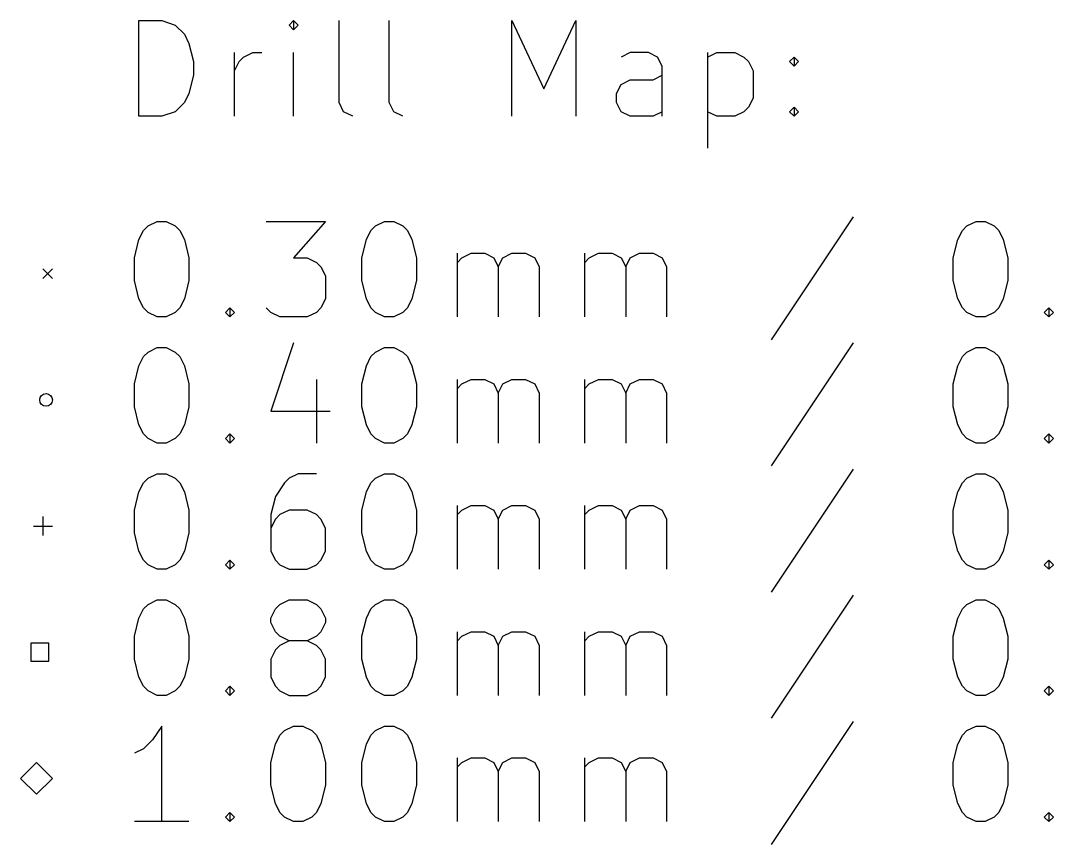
# Model space of a CAD drawing. Extents: x 12 to 214, y -262 to -15.
# Drawn here: x 16.68 to 49.11, y -237.87 to -212.02 of the extents above; entities that cross this region are included whole.
import ezdxf

# ---------------------------------------------------------------- set-up
doc = ezdxf.new("R2010")
doc.units = 0
doc.header["$MEASUREMENT"] = 0
doc.layers.add('BLACK', color=7, linetype='CONTINUOUS')

msp = doc.modelspace()

# ---------------------------------------------------------------- linework, layer by layer
at = {"layer": 'Black'}
for p, q in [((20.3935, -215.019), (20.3935, -212.019)), ((20.3935, -212.019), (21.1078, -212.019)), ((21.1078, -212.019), (21.5363, -212.162)), ((25.2506, -212.019), (25.1078, -212.162)), ((25.3935, -212.162), (25.2506, -212.019)), ((25.2506, -212.019), (25.2506, -212.305)), ((26.6792, -214.591), (26.6792, -212.019)), ((28.2506, -214.591), (28.2506, -212.019)), ((32.1078, -215.019), (32.1078, -212.019)), ((32.1078, -212.019), (33.1078, -214.162)), ((33.1078, -214.162), (34.1078, -212.019)), ((34.1078, -212.019), (34.1078, -215.019)), ((21.5363, -212.162), (21.8221, -212.448)), ((25.1078, -212.162), (25.2506, -212.305)), ((25.2506, -212.305), (25.3935, -212.162)), ((21.8221, -212.448), (21.9649, -212.733)), ((21.9649, -212.733), (22.1078, -213.305)), ((23.3935, -215.019), (23.3935, -213.019)), ((23.6792, -213.162), (23.9649, -213.019)), ((23.9649, -213.019), (24.2506, -213.019)), ((25.2506, -215.019), (25.2506, -213.019)), ((35.8221, -213.019), (35.5363, -213.162)), ((36.3935, -213.019), (35.8221, -213.019)), ((36.6792, -213.162), (36.3935, -213.019)), ((38.2506, -213.019), (38.2506, -216.019)), ((38.2506, -213.162), (38.5363, -213.019)), ((38.5363, -213.019), (39.1078, -213.019)), ((39.1078, -213.019), (39.3935, -213.162)), ((22.1078, -213.305), (22.1078, -213.733)), ((23.3935, -213.591), (23.5363, -213.305)), ((23.5363, -213.305), (23.6792, -213.162)), ((36.8221, -213.448), (36.6792, -213.162)), ((39.3935, -213.162), (39.5363, -213.305)), ((39.5363, -213.305), (39.6792, -213.591)), ((40.8221, -213.305), (40.9649, -213.162)), ((40.9649, -213.448), (40.8221, -213.305)), ((40.9649, -213.162), (41.1078, -213.305)), ((40.9649, -213.162), (40.9649, -213.448)), ((41.1078, -213.305), (40.9649, -213.448)), ((36.8221, -215.019), (36.8221, -213.448)), ((39.6792, -213.591), (39.6792, -214.448)), ((22.1078, -213.733), (21.9649, -214.305)), ((35.3935, -214.305), (35.5363, -214.019)), ((35.5363, -214.019), (35.8221, -213.876)), ((35.8221, -213.876), (36.5363, -213.876)), ((36.5363, -213.876), (36.8221, -213.733)), ((21.9649, -214.305), (21.8221, -214.591)), ((35.3935, -214.591), (35.3935, -214.305)), ((21.8221, -214.591), (21.5363, -214.876)), ((26.8221, -214.876), (26.6792, -214.591)), ((28.3935, -214.876), (28.2506, -214.591)), ((35.5363, -214.876), (35.3935, -214.591)), ((39.6792, -214.448), (39.5363, -214.733)), ((21.5363, -214.876), (21.1078, -215.019)), ((27.1078, -215.019), (26.8221, -214.876)), ((28.6792, -215.019), (28.3935, -214.876)), ((35.8221, -215.019), (35.5363, -214.876)), ((36.8221, -214.876), (36.5363, -215.019)), ((38.5363, -215.019), (38.2506, -214.876)), ((39.3935, -214.876), (39.1078, -215.019)), ((39.5363, -214.733), (39.3935, -214.876)), ((40.8221, -214.876), (40.9649, -214.733)), ((40.9649, -215.019), (40.8221, -214.876)), ((40.9649, -214.733), (41.1078, -214.876)), ((40.9649, -214.733), (40.9649, -215.019)), ((41.1078, -214.876), (40.9649, -215.019)), ((21.1078, -215.019), (20.3935, -215.019)), ((36.5363, -215.019), (35.8221, -215.019)), ((39.1078, -215.019), (38.5363, -215.019)), ((42.8221, -218.176), (40.2506, -222.033)), ((20.5363, -218.605), (20.6792, -218.462)), ((20.6792, -218.462), (20.9649, -218.319)), ((20.9649, -218.319), (21.2506, -218.319)), ((21.2506, -218.319), (21.5363, -218.462)), ((21.5363, -218.462), (21.6792, -218.605)), ((24.3935, -218.319), (26.2506, -218.319)), ((26.2506, -218.319), (25.2506, -219.462)), ((27.6792, -218.605), (27.8221, -218.462)), ((27.8221, -218.462), (28.1078, -218.319)), ((28.1078, -218.319), (28.3935, -218.319)), ((28.3935, -218.319), (28.6792, -218.462)), ((28.6792, -218.462), (28.8221, -218.605)), ((46.2506, -218.605), (46.3935, -218.462)), ((46.3935, -218.462), (46.6792, -218.319)), ((46.6792, -218.319), (46.9649, -218.319)), ((46.9649, -218.319), (47.2506, -218.462)), ((47.2506, -218.462), (47.3935, -218.605)), ((20.2506, -219.462), (20.3935, -218.891)), ((20.3935, -218.891), (20.5363, -218.605)), ((21.6792, -218.605), (21.8221, -218.891)), ((21.8221, -218.891), (21.9649, -219.462)), ((27.3935, -219.462), (27.5363, -218.891)), ((27.5363, -218.891), (27.6792, -218.605)), ((28.8221, -218.605), (28.9649, -218.891)), ((28.9649, -218.891), (29.1078, -219.462)), ((45.9649, -219.462), (46.1078, -218.891)), ((46.1078, -218.891), (46.2506, -218.605)), ((47.3935, -218.605), (47.5363, -218.891)), ((47.5363, -218.891), (47.6792, -219.462)), ((20.2506, -220.176), (20.2506, -219.462)), ((21.9649, -219.462), (21.9649, -220.176)), ((25.2506, -219.462), (25.6792, -219.462)), ((25.6792, -219.462), (25.9649, -219.605)), ((27.3935, -220.176), (27.3935, -219.462)), ((29.1078, -219.462), (29.1078, -220.176)), ((30.3935, -221.319), (30.3935, -219.319)), ((30.3935, -219.605), (30.5363, -219.462)), ((30.5363, -219.462), (30.8221, -219.319)), ((30.8221, -219.319), (31.2506, -219.319)), ((31.2506, -219.319), (31.5363, -219.462)), ((31.5363, -219.462), (31.6792, -219.748)), ((31.6792, -219.748), (31.8221, -219.462)), ((31.8221, -219.462), (32.1078, -219.319)), ((32.1078, -219.319), (32.5363, -219.319)), ((32.5363, -219.319), (32.8221, -219.462)), ((32.8221, -219.462), (32.9649, -219.748)), ((34.3935, -221.319), (34.3935, -219.319)), ((34.3935, -219.605), (34.5363, -219.462)), ((34.5363, -219.462), (34.8221, -219.319)), ((34.8221, -219.319), (35.2506, -219.319)), ((35.2506, -219.319), (35.5363, -219.462)), ((35.5363, -219.462), (35.6792, -219.748)), ((35.6792, -219.748), (35.8221, -219.462)), ((35.8221, -219.462), (36.1078, -219.319)), ((36.1078, -219.319), (36.5363, -219.319)), ((36.5363, -219.319), (36.8221, -219.462)), ((36.8221, -219.462), (36.9649, -219.748)), ((45.9649, -220.176), (45.9649, -219.462)), ((47.6792, -219.462), (47.6792, -220.176)), ((17.3792, -219.812), (17.6792, -220.112)), ((17.6792, -219.812), (17.3792, -220.112)), ((25.9649, -219.605), (26.1078, -219.748)), ((26.1078, -219.748), (26.2506, -220.033)), ((31.6792, -219.748), (31.6792, -221.319)), ((32.9649, -219.748), (32.9649, -221.319)), ((35.6792, -219.748), (35.6792, -221.319)), ((36.9649, -219.748), (36.9649, -221.319)), ((20.3935, -220.748), (20.2506, -220.176)), ((21.9649, -220.176), (21.8221, -220.748)), ((26.2506, -220.033), (26.2506, -220.748)), ((27.5363, -220.748), (27.3935, -220.176)), ((29.1078, -220.176), (28.9649, -220.748)), ((46.1078, -220.748), (45.9649, -220.176)), ((47.6792, -220.176), (47.5363, -220.748)), ((20.5363, -221.033), (20.3935, -220.748)), ((21.8221, -220.748), (21.6792, -221.033)), ((26.2506, -220.748), (26.1078, -221.033)), ((27.6792, -221.033), (27.5363, -220.748)), ((28.9649, -220.748), (28.8221, -221.033)), ((46.2506, -221.033), (46.1078, -220.748)), ((47.5363, -220.748), (47.3935, -221.033)), ((20.6792, -221.176), (20.5363, -221.033)), ((21.6792, -221.033), (21.5363, -221.176)), ((23.1078, -221.176), (23.2506, -221.033)), ((23.2506, -221.033), (23.3935, -221.176)), ((23.2506, -221.033), (23.2506, -221.319)), ((24.5363, -221.176), (24.3935, -221.033)), ((26.1078, -221.033), (25.9649, -221.176)), ((27.8221, -221.176), (27.6792, -221.033)), ((28.8221, -221.033), (28.6792, -221.176)), ((46.3935, -221.176), (46.2506, -221.033)), ((47.3935, -221.033), (47.2506, -221.176)), ((48.8221, -221.176), (48.9649, -221.033)), ((48.9649, -221.033), (49.1078, -221.176)), ((48.9649, -221.033), (48.9649, -221.319)), ((20.9649, -221.319), (20.6792, -221.176)), ((21.2506, -221.319), (20.9649, -221.319)), ((21.5363, -221.176), (21.2506, -221.319)), ((23.2506, -221.319), (23.1078, -221.176)), ((23.3935, -221.176), (23.2506, -221.319)), ((24.8221, -221.319), (24.5363, -221.176)), ((25.6792, -221.319), (24.8221, -221.319)), ((25.9649, -221.176), (25.6792, -221.319)), ((28.1078, -221.319), (27.8221, -221.176)), ((28.3935, -221.319), (28.1078, -221.319)), ((28.6792, -221.176), (28.3935, -221.319)), ((46.6792, -221.319), (46.3935, -221.176)), ((46.9649, -221.319), (46.6792, -221.319)), ((47.2506, -221.176), (46.9649, -221.319)), ((48.9649, -221.319), (48.8221, -221.176)), ((49.1078, -221.176), (48.9649, -221.319)), ((20.5363, -222.565), (20.6792, -222.422)), ((20.6792, -222.422), (20.9649, -222.279)), ((20.9649, -222.279), (21.2506, -222.279)), ((21.2506, -222.279), (21.5363, -222.422)), ((21.5363, -222.422), (21.6792, -222.565)), ((25.2506, -222.136), (24.5363, -224.279)), ((27.6792, -222.565), (27.8221, -222.422)), ((27.8221, -222.422), (28.1078, -222.279)), ((28.1078, -222.279), (28.3935, -222.279)), ((28.3935, -222.279), (28.6792, -222.422)), ((28.6792, -222.422), (28.8221, -222.565)), ((42.8221, -222.136), (40.2506, -225.993)), ((46.2506, -222.565), (46.3935, -222.422)), ((46.3935, -222.422), (46.6792, -222.279)), ((46.6792, -222.279), (46.9649, -222.279)), ((46.9649, -222.279), (47.2506, -222.422)), ((47.2506, -222.422), (47.3935, -222.565)), ((20.3935, -222.851), (20.5363, -222.565)), ((21.6792, -222.565), (21.8221, -222.851)), ((27.5363, -222.851), (27.6792, -222.565)), ((28.8221, -222.565), (28.9649, -222.851)), ((46.1078, -222.851), (46.2506, -222.565)), ((47.3935, -222.565), (47.5363, -222.851)), ((20.2506, -223.422), (20.3935, -222.851)), ((21.8221, -222.851), (21.9649, -223.422)), ((27.3935, -223.422), (27.5363, -222.851)), ((28.9649, -222.851), (29.1078, -223.422)), ((45.9649, -223.422), (46.1078, -222.851)), ((47.5363, -222.851), (47.6792, -223.422)), ((20.2506, -224.136), (20.2506, -223.422)), ((21.9649, -223.422), (21.9649, -224.136)), ((25.9649, -223.279), (25.9649, -225.279)), ((27.3935, -224.136), (27.3935, -223.422)), ((29.1078, -223.422), (29.1078, -224.136)), ((30.3935, -225.279), (30.3935, -223.279)), ((30.3935, -223.565), (30.5363, -223.422)), ((30.5363, -223.422), (30.8221, -223.279)), ((30.8221, -223.279), (31.2506, -223.279)), ((31.2506, -223.279), (31.5363, -223.422)), ((31.5363, -223.422), (31.6792, -223.708)), ((31.6792, -223.708), (31.8221, -223.422)), ((31.8221, -223.422), (32.1078, -223.279)), ((32.1078, -223.279), (32.5363, -223.279)), ((32.5363, -223.279), (32.8221, -223.422)), ((32.8221, -223.422), (32.9649, -223.708)), ((34.3935, -225.279), (34.3935, -223.279)), ((34.3935, -223.565), (34.5363, -223.422)), ((34.5363, -223.422), (34.8221, -223.279)), ((34.8221, -223.279), (35.2506, -223.279)), ((35.2506, -223.279), (35.5363, -223.422)), ((35.5363, -223.422), (35.6792, -223.708)), ((35.6792, -223.708), (35.8221, -223.422)), ((35.8221, -223.422), (36.1078, -223.279)), ((36.1078, -223.279), (36.5363, -223.279)), ((36.5363, -223.279), (36.8221, -223.422)), ((36.8221, -223.422), (36.9649, -223.708)), ((45.9649, -224.136), (45.9649, -223.422)), ((47.6792, -223.422), (47.6792, -224.136)), ((31.6792, -223.708), (31.6792, -225.279)), ((32.9649, -223.708), (32.9649, -225.279)), ((35.6792, -223.708), (35.6792, -225.279)), ((36.9649, -223.708), (36.9649, -225.279)), ((20.3935, -224.708), (20.2506, -224.136)), ((21.9649, -224.136), (21.8221, -224.708)), ((24.5363, -224.279), (26.3935, -224.279)), ((27.5363, -224.708), (27.3935, -224.136)), ((29.1078, -224.136), (28.9649, -224.708)), ((46.1078, -224.708), (45.9649, -224.136)), ((47.6792, -224.136), (47.5363, -224.708)), ((20.5363, -224.993), (20.3935, -224.708)), ((21.8221, -224.708), (21.6792, -224.993)), ((27.6792, -224.993), (27.5363, -224.708)), ((28.9649, -224.708), (28.8221, -224.993)), ((46.2506, -224.993), (46.1078, -224.708)), ((47.5363, -224.708), (47.3935, -224.993)), ((20.6792, -225.136), (20.5363, -224.993)), ((21.6792, -224.993), (21.5363, -225.136)), ((23.1078, -225.136), (23.2506, -224.993)), ((23.2506, -224.993), (23.3935, -225.136)), ((23.2506, -224.993), (23.2506, -225.279)), ((27.8221, -225.136), (27.6792, -224.993)), ((28.8221, -224.993), (28.6792, -225.136)), ((46.3935, -225.136), (46.2506, -224.993)), ((47.3935, -224.993), (47.2506, -225.136)), ((48.8221, -225.136), (48.9649, -224.993)), ((48.9649, -224.993), (49.1078, -225.136)), ((48.9649, -224.993), (48.9649, -225.279)), ((20.9649, -225.279), (20.6792, -225.136)), ((21.2506, -225.279), (20.9649, -225.279)), ((21.5363, -225.136), (21.2506, -225.279)), ((23.2506, -225.279), (23.1078, -225.136)), ((23.3935, -225.136), (23.2506, -225.279)), ((28.1078, -225.279), (27.8221, -225.136)), ((28.3935, -225.279), (28.1078, -225.279)), ((28.6792, -225.136), (28.3935, -225.279)), ((46.6792, -225.279), (46.3935, -225.136)), ((46.9649, -225.279), (46.6792, -225.279)), ((47.2506, -225.136), (46.9649, -225.279)), ((48.9649, -225.279), (48.8221, -225.136)), ((49.1078, -225.136), (48.9649, -225.279)), ((20.6792, -226.382), (20.9649, -226.239)), ((20.9649, -226.239), (21.2506, -226.239)), ((21.2506, -226.239), (21.5363, -226.382)), ((25.3935, -226.239), (25.1078, -226.382)), ((25.9649, -226.239), (25.3935, -226.239)), ((27.8221, -226.382), (28.1078, -226.239)), ((28.1078, -226.239), (28.3935, -226.239)), ((28.3935, -226.239), (28.6792, -226.382)), ((42.8221, -226.096), (40.2506, -229.953)), ((46.3935, -226.382), (46.6792, -226.239)), ((46.6792, -226.239), (46.9649, -226.239)), ((46.9649, -226.239), (47.2506, -226.382)), ((20.3935, -226.811), (20.5363, -226.525)), ((20.5363, -226.525), (20.6792, -226.382)), ((21.5363, -226.382), (21.6792, -226.525)), ((21.6792, -226.525), (21.8221, -226.811)), ((24.9649, -226.525), (24.6792, -226.953)), ((25.1078, -226.382), (24.9649, -226.525)), ((27.5363, -226.811), (27.6792, -226.525)), ((27.6792, -226.525), (27.8221, -226.382)), ((28.6792, -226.382), (28.8221, -226.525)), ((28.8221, -226.525), (28.9649, -226.811)), ((46.1078, -226.811), (46.2506, -226.525)), ((46.2506, -226.525), (46.3935, -226.382)), ((47.2506, -226.382), (47.3935, -226.525)), ((47.3935, -226.525), (47.5363, -226.811)), ((20.2506, -227.382), (20.3935, -226.811)), ((21.8221, -226.811), (21.9649, -227.382)), ((24.6792, -226.953), (24.5363, -227.525)), ((27.3935, -227.382), (27.5363, -226.811)), ((28.9649, -226.811), (29.1078, -227.382)), ((45.9649, -227.382), (46.1078, -226.811)), ((47.5363, -226.811), (47.6792, -227.382)), ((30.3935, -229.239), (30.3935, -227.239)), ((30.5363, -227.382), (30.8221, -227.239)), ((30.8221, -227.239), (31.2506, -227.239)), ((31.2506, -227.239), (31.5363, -227.382)), ((31.8221, -227.382), (32.1078, -227.239)), ((32.1078, -227.239), (32.5363, -227.239)), ((32.5363, -227.239), (32.8221, -227.382)), ((34.3935, -229.239), (34.3935, -227.239)), ((34.5363, -227.382), (34.8221, -227.239)), ((34.8221, -227.239), (35.2506, -227.239)), ((35.2506, -227.239), (35.5363, -227.382)), ((35.8221, -227.382), (36.1078, -227.239)), ((36.1078, -227.239), (36.5363, -227.239)), ((36.5363, -227.239), (36.8221, -227.382)), ((17.3792, -227.582), (17.3792, -228.182)), ((20.2506, -228.096), (20.2506, -227.382)), ((21.9649, -227.382), (21.9649, -228.096)), ((24.5363, -227.525), (24.5363, -228.668)), ((24.8221, -227.525), (24.6792, -227.668)), ((25.1078, -227.382), (24.8221, -227.525)), ((25.6792, -227.382), (25.1078, -227.382)), ((25.9649, -227.525), (25.6792, -227.382)), ((26.1078, -227.668), (25.9649, -227.525)), ((27.3935, -228.096), (27.3935, -227.382)), ((29.1078, -227.382), (29.1078, -228.096)), ((30.3935, -227.525), (30.5363, -227.382)), ((31.5363, -227.382), (31.6792, -227.668)), ((31.6792, -227.668), (31.8221, -227.382)), ((32.8221, -227.382), (32.9649, -227.668)), ((34.3935, -227.525), (34.5363, -227.382)), ((35.5363, -227.382), (35.6792, -227.668)), ((35.6792, -227.668), (35.8221, -227.382)), ((36.8221, -227.382), (36.9649, -227.668)), ((45.9649, -228.096), (45.9649, -227.382)), ((47.6792, -227.382), (47.6792, -228.096)), ((17.0792, -227.882), (17.6792, -227.882)), ((24.6792, -227.668), (24.5363, -227.953)), ((26.2506, -227.953), (26.1078, -227.668)), ((26.2506, -228.668), (26.2506, -227.953)), ((31.6792, -227.668), (31.6792, -229.239)), ((32.9649, -227.668), (32.9649, -229.239)), ((35.6792, -227.668), (35.6792, -229.239)), ((36.9649, -227.668), (36.9649, -229.239)), ((20.3935, -228.668), (20.2506, -228.096)), ((21.9649, -228.096), (21.8221, -228.668)), ((27.5363, -228.668), (27.3935, -228.096)), ((29.1078, -228.096), (28.9649, -228.668)), ((46.1078, -228.668), (45.9649, -228.096)), ((47.6792, -228.096), (47.5363, -228.668)), ((20.5363, -228.953), (20.3935, -228.668)), ((21.8221, -228.668), (21.6792, -228.953)), ((24.5363, -228.668), (24.6792, -228.953)), ((26.1078, -228.953), (26.2506, -228.668)), ((27.6792, -228.953), (27.5363, -228.668)), ((28.9649, -228.668), (28.8221, -228.953)), ((46.2506, -228.953), (46.1078, -228.668)), ((47.5363, -228.668), (47.3935, -228.953)), ((20.6792, -229.096), (20.5363, -228.953)), ((20.9649, -229.239), (20.6792, -229.096)), ((21.2506, -229.239), (20.9649, -229.239)), ((21.5363, -229.096), (21.2506, -229.239)), ((21.6792, -228.953), (21.5363, -229.096)), ((23.1078, -229.096), (23.2506, -228.953)), ((23.2506, -229.239), (23.1078, -229.096)), ((23.2506, -228.953), (23.3935, -229.096)), ((23.2506, -228.953), (23.2506, -229.239)), ((23.3935, -229.096), (23.2506, -229.239)), ((24.6792, -228.953), (24.8221, -229.096)), ((24.8221, -229.096), (25.1078, -229.239)), ((25.1078, -229.239), (25.6792, -229.239)), ((25.6792, -229.239), (25.9649, -229.096)), ((25.9649, -229.096), (26.1078, -228.953)), ((27.8221, -229.096), (27.6792, -228.953)), ((28.1078, -229.239), (27.8221, -229.096)), ((28.3935, -229.239), (28.1078, -229.239)), ((28.6792, -229.096), (28.3935, -229.239)), ((28.8221, -228.953), (28.6792, -229.096)), ((46.3935, -229.096), (46.2506, -228.953)), ((46.6792, -229.239), (46.3935, -229.096)), ((46.9649, -229.239), (46.6792, -229.239)), ((47.2506, -229.096), (46.9649, -229.239)), ((47.3935, -228.953), (47.2506, -229.096)), ((48.8221, -229.096), (48.9649, -228.953)), ((48.9649, -229.239), (48.8221, -229.096)), ((48.9649, -228.953), (49.1078, -229.096)), ((48.9649, -228.953), (48.9649, -229.239)), ((49.1078, -229.096), (48.9649, -229.239)), ((20.6792, -230.342), (20.9649, -230.199)), ((20.9649, -230.199), (21.2506, -230.199)), ((21.2506, -230.199), (21.5363, -230.342)), ((24.8221, -230.342), (25.1078, -230.199)), ((25.1078, -230.199), (25.6792, -230.199)), ((25.6792, -230.199), (25.9649, -230.342)), ((27.8221, -230.342), (28.1078, -230.199)), ((28.1078, -230.199), (28.3935, -230.199)), ((28.3935, -230.199), (28.6792, -230.342)), ((42.8221, -230.056), (40.2506, -233.913)), ((46.3935, -230.342), (46.6792, -230.199)), ((46.6792, -230.199), (46.9649, -230.199)), ((46.9649, -230.199), (47.2506, -230.342)), ((20.3935, -230.771), (20.5363, -230.485)), ((20.5363, -230.485), (20.6792, -230.342)), ((21.5363, -230.342), (21.6792, -230.485)), ((21.6792, -230.485), (21.8221, -230.771)), ((24.5363, -230.771), (24.6792, -230.485)), ((24.6792, -230.485), (24.8221, -230.342)), ((25.9649, -230.342), (26.1078, -230.485)), ((26.1078, -230.485), (26.2506, -230.771)), ((27.5363, -230.771), (27.6792, -230.485)), ((27.6792, -230.485), (27.8221, -230.342)), ((28.6792, -230.342), (28.8221, -230.485)), ((28.8221, -230.485), (28.9649, -230.771)), ((46.1078, -230.771), (46.2506, -230.485)), ((46.2506, -230.485), (46.3935, -230.342)), ((47.2506, -230.342), (47.3935, -230.485)), ((47.3935, -230.485), (47.5363, -230.771)), ((20.2506, -231.342), (20.3935, -230.771)), ((21.8221, -230.771), (21.9649, -231.342)), ((24.5363, -230.913), (24.5363, -230.771)), ((26.2506, -230.771), (26.2506, -230.913)), ((27.3935, -231.342), (27.5363, -230.771)), ((28.9649, -230.771), (29.1078, -231.342)), ((45.9649, -231.342), (46.1078, -230.771)), ((47.5363, -230.771), (47.6792, -231.342)), ((24.6792, -231.199), (24.5363, -230.913)), ((24.8221, -231.342), (24.6792, -231.199)), ((26.1078, -231.199), (25.9649, -231.342)), ((26.2506, -230.913), (26.1078, -231.199)), ((30.3935, -233.199), (30.3935, -231.199)), ((30.5363, -231.342), (30.8221, -231.199)), ((30.8221, -231.199), (31.2506, -231.199)), ((31.2506, -231.199), (31.5363, -231.342)), ((31.8221, -231.342), (32.1078, -231.199)), ((32.1078, -231.199), (32.5363, -231.199)), ((32.5363, -231.199), (32.8221, -231.342)), ((34.3935, -233.199), (34.3935, -231.199)), ((34.5363, -231.342), (34.8221, -231.199)), ((34.8221, -231.199), (35.2506, -231.199)), ((35.2506, -231.199), (35.5363, -231.342)), ((35.8221, -231.342), (36.1078, -231.199)), ((36.1078, -231.199), (36.5363, -231.199)), ((36.5363, -231.199), (36.8221, -231.342)), ((20.2506, -232.056), (20.2506, -231.342)), ((21.9649, -231.342), (21.9649, -232.056)), ((25.1078, -231.485), (24.8221, -231.342)), ((25.1078, -231.485), (24.8221, -231.628)), ((25.6792, -231.485), (25.1078, -231.485)), ((25.9649, -231.342), (25.6792, -231.485)), ((25.9649, -231.628), (25.6792, -231.485)), ((27.3935, -232.056), (27.3935, -231.342)), ((29.1078, -231.342), (29.1078, -232.056)), ((30.3935, -231.485), (30.5363, -231.342)), ((31.5363, -231.342), (31.6792, -231.628)), ((31.6792, -231.628), (31.8221, -231.342)), ((32.8221, -231.342), (32.9649, -231.628)), ((34.3935, -231.485), (34.5363, -231.342)), ((35.5363, -231.342), (35.6792, -231.628)), ((35.6792, -231.628), (35.8221, -231.342)), ((36.8221, -231.342), (36.9649, -231.628)), ((45.9649, -232.056), (45.9649, -231.342)), ((47.6792, -231.342), (47.6792, -232.056)), ((17.562, -231.559), (16.9964, -231.559)), ((16.9964, -231.559), (16.9964, -232.125)), ((17.562, -232.125), (17.562, -231.559)), ((24.6792, -231.771), (24.5363, -232.056)), ((24.8221, -231.628), (24.6792, -231.771)), ((26.1078, -231.771), (25.9649, -231.628)), ((26.2506, -232.056), (26.1078, -231.771)), ((31.6792, -231.628), (31.6792, -233.199)), ((32.9649, -231.628), (32.9649, -233.199)), ((35.6792, -231.628), (35.6792, -233.199)), ((36.9649, -231.628), (36.9649, -233.199)), ((16.9964, -232.125), (17.562, -232.125)), ((20.3935, -232.628), (20.2506, -232.056)), ((21.9649, -232.056), (21.8221, -232.628)), ((24.5363, -232.056), (24.5363, -232.628)), ((26.2506, -232.628), (26.2506, -232.056)), ((27.5363, -232.628), (27.3935, -232.056)), ((29.1078, -232.056), (28.9649, -232.628)), ((46.1078, -232.628), (45.9649, -232.056)), ((47.6792, -232.056), (47.5363, -232.628)), ((20.5363, -232.913), (20.3935, -232.628)), ((21.8221, -232.628), (21.6792, -232.913)), ((24.5363, -232.628), (24.6792, -232.913)), ((26.1078, -232.913), (26.2506, -232.628)), ((27.6792, -232.913), (27.5363, -232.628)), ((28.9649, -232.628), (28.8221, -232.913)), ((46.2506, -232.913), (46.1078, -232.628)), ((47.5363, -232.628), (47.3935, -232.913)), ((20.6792, -233.056), (20.5363, -232.913)), ((20.9649, -233.199), (20.6792, -233.056)), ((21.5363, -233.056), (21.2506, -233.199)), ((21.6792, -232.913), (21.5363, -233.056)), ((23.1078, -233.056), (23.2506, -232.913)), ((23.2506, -233.199), (23.1078, -233.056)), ((23.2506, -232.913), (23.3935, -233.056)), ((23.2506, -232.913), (23.2506, -233.199)), ((23.3935, -233.056), (23.2506, -233.199)), ((24.6792, -232.913), (24.8221, -233.056)), ((24.8221, -233.056), (25.1078, -233.199)), ((25.6792, -233.199), (25.9649, -233.056)), ((25.9649, -233.056), (26.1078, -232.913)), ((27.8221, -233.056), (27.6792, -232.913)), ((28.1078, -233.199), (27.8221, -233.056)), ((28.6792, -233.056), (28.3935, -233.199)), ((28.8221, -232.913), (28.6792, -233.056)), ((46.3935, -233.056), (46.2506, -232.913)), ((46.6792, -233.199), (46.3935, -233.056)), ((47.2506, -233.056), (46.9649, -233.199)), ((47.3935, -232.913), (47.2506, -233.056)), ((48.8221, -233.056), (48.9649, -232.913)), ((48.9649, -233.199), (48.8221, -233.056)), ((48.9649, -232.913), (49.1078, -233.056)), ((48.9649, -232.913), (48.9649, -233.199)), ((49.1078, -233.056), (48.9649, -233.199)), ((21.2506, -233.199), (20.9649, -233.199)), ((25.1078, -233.199), (25.6792, -233.199)), ((28.3935, -233.199), (28.1078, -233.199)), ((46.9649, -233.199), (46.6792, -233.199)), ((42.8221, -234.016), (40.2506, -237.873)), ((21.1078, -234.159), (20.8221, -234.588)), ((21.1078, -237.159), (21.1078, -234.159)), ((24.6792, -234.731), (24.8221, -234.445)), ((24.8221, -234.445), (24.9649, -234.302)), ((24.9649, -234.302), (25.2506, -234.159)), ((25.2506, -234.159), (25.5363, -234.159)), ((25.5363, -234.159), (25.8221, -234.302)), ((25.8221, -234.302), (25.9649, -234.445)), ((25.9649, -234.445), (26.1078, -234.731)), ((27.5363, -234.731), (27.6792, -234.445)), ((27.6792, -234.445), (27.8221, -234.302)), ((27.8221, -234.302), (28.1078, -234.159)), ((28.1078, -234.159), (28.3935, -234.159)), ((28.3935, -234.159), (28.6792, -234.302)), ((28.6792, -234.302), (28.8221, -234.445)), ((28.8221, -234.445), (28.9649, -234.731)), ((46.1078, -234.731), (46.2506, -234.445)), ((46.2506, -234.445), (46.3935, -234.302)), ((46.3935, -234.302), (46.6792, -234.159)), ((46.6792, -234.159), (46.9649, -234.159)), ((46.9649, -234.159), (47.2506, -234.302)), ((47.2506, -234.302), (47.3935, -234.445)), ((47.3935, -234.445), (47.5363, -234.731)), ((20.8221, -234.588), (20.5363, -234.873)), ((24.5363, -235.302), (24.6792, -234.731)), ((26.1078, -234.731), (26.2506, -235.302)), ((27.3935, -235.302), (27.5363, -234.731)), ((28.9649, -234.731), (29.1078, -235.302)), ((45.9649, -235.302), (46.1078, -234.731)), ((47.5363, -234.731), (47.6792, -235.302)), ((20.5363, -234.873), (20.2506, -235.016)), ((17.1792, -235.302), (16.6792, -235.802)), ((17.6792, -235.802), (17.1792, -235.302)), ((24.5363, -236.016), (24.5363, -235.302)), ((26.2506, -235.302), (26.2506, -236.016)), ((27.3935, -236.016), (27.3935, -235.302)), ((29.1078, -235.302), (29.1078, -236.016)), ((30.3935, -237.159), (30.3935, -235.159)), ((30.3935, -235.445), (30.5363, -235.302)), ((30.5363, -235.302), (30.8221, -235.159)), ((30.8221, -235.159), (31.2506, -235.159)), ((31.2506, -235.159), (31.5363, -235.302)), ((31.5363, -235.302), (31.6792, -235.588)), ((31.6792, -235.588), (31.8221, -235.302)), ((31.8221, -235.302), (32.1078, -235.159)), ((32.1078, -235.159), (32.5363, -235.159)), ((32.5363, -235.159), (32.8221, -235.302)), ((32.8221, -235.302), (32.9649, -235.588)), ((34.3935, -237.159), (34.3935, -235.159)), ((34.3935, -235.445), (34.5363, -235.302)), ((34.5363, -235.302), (34.8221, -235.159)), ((34.8221, -235.159), (35.2506, -235.159)), ((35.2506, -235.159), (35.5363, -235.302)), ((35.5363, -235.302), (35.6792, -235.588)), ((35.6792, -235.588), (35.8221, -235.302)), ((35.8221, -235.302), (36.1078, -235.159)), ((36.1078, -235.159), (36.5363, -235.159)), ((36.5363, -235.159), (36.8221, -235.302)), ((36.8221, -235.302), (36.9649, -235.588)), ((45.9649, -236.016), (45.9649, -235.302)), ((47.6792, -235.302), (47.6792, -236.016)), ((31.6792, -235.588), (31.6792, -237.159)), ((32.9649, -235.588), (32.9649, -237.159)), ((35.6792, -235.588), (35.6792, -237.159)), ((36.9649, -235.588), (36.9649, -237.159)), ((16.6792, -235.802), (17.1792, -236.302)), ((17.1792, -236.302), (17.6792, -235.802)), ((24.6792, -236.588), (24.5363, -236.016)), ((26.2506, -236.016), (26.1078, -236.588)), ((27.5363, -236.588), (27.3935, -236.016)), ((29.1078, -236.016), (28.9649, -236.588)), ((46.1078, -236.588), (45.9649, -236.016)), ((47.6792, -236.016), (47.5363, -236.588)), ((24.8221, -236.873), (24.6792, -236.588)), ((26.1078, -236.588), (25.9649, -236.873)), ((27.6792, -236.873), (27.5363, -236.588)), ((28.9649, -236.588), (28.8221, -236.873)), ((46.2506, -236.873), (46.1078, -236.588)), ((47.5363, -236.588), (47.3935, -236.873)), ((23.1078, -237.016), (23.2506, -236.873)), ((23.2506, -237.159), (23.1078, -237.016)), ((23.2506, -236.873), (23.3935, -237.016)), ((23.2506, -236.873), (23.2506, -237.159)), ((23.3935, -237.016), (23.2506, -237.159)), ((24.9649, -237.016), (24.8221, -236.873)), ((25.2506, -237.159), (24.9649, -237.016)), ((25.8221, -237.016), (25.5363, -237.159)), ((25.9649, -236.873), (25.8221, -237.016)), ((27.8221, -237.016), (27.6792, -236.873)), ((28.1078, -237.159), (27.8221, -237.016)), ((28.6792, -237.016), (28.3935, -237.159)), ((28.8221, -236.873), (28.6792, -237.016)), ((46.3935, -237.016), (46.2506, -236.873)), ((46.6792, -237.159), (46.3935, -237.016)), ((47.2506, -237.016), (46.9649, -237.159)), ((47.3935, -236.873), (47.2506, -237.016)), ((48.8221, -237.016), (48.9649, -236.873)), ((48.9649, -237.159), (48.8221, -237.016)), ((48.9649, -236.873), (49.1078, -237.016)), ((48.9649, -236.873), (48.9649, -237.159)), ((49.1078, -237.016), (48.9649, -237.159)), ((21.9649, -237.159), (20.2506, -237.159)), ((25.5363, -237.159), (25.2506, -237.159)), ((28.3935, -237.159), (28.1078, -237.159)), ((46.9649, -237.159), (46.6792, -237.159))]:
    msp.add_line(p, q, dxfattribs=at)
msp.add_circle((17.4792, -223.922), 0.2, dxfattribs=at)

doc.saveas('drawing.dxf')
